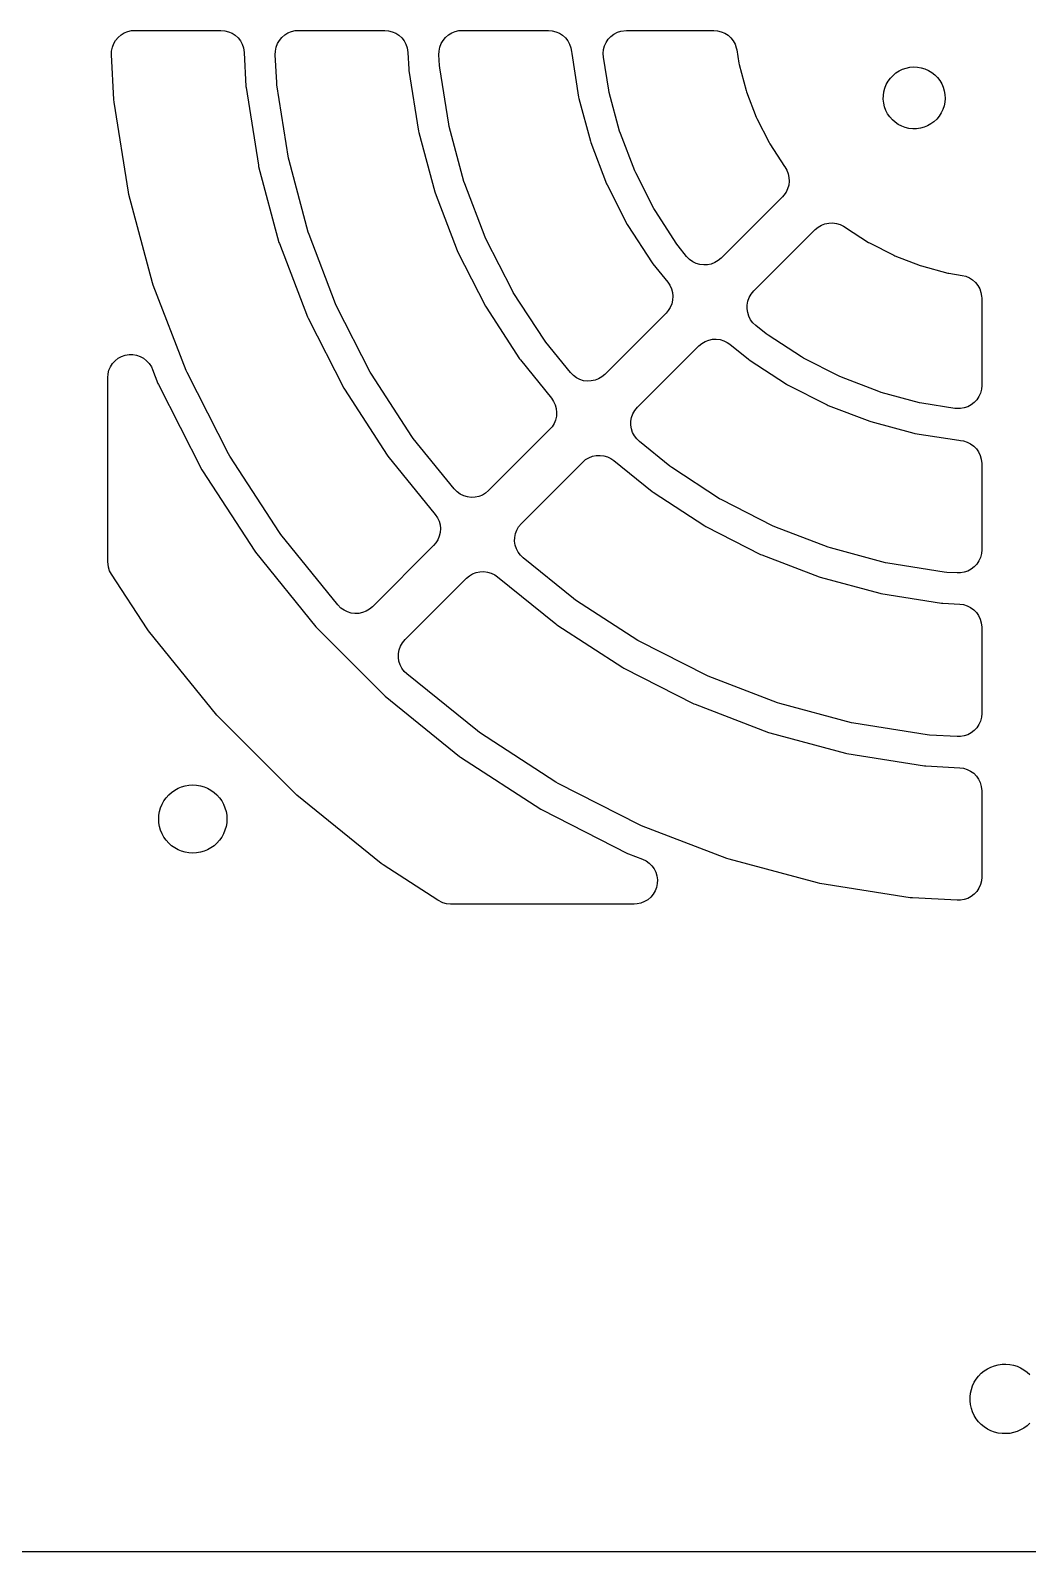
# Model space of a CAD drawing. Header units: metres. Extents: x -250 to 250, y -227 to 227.
# Drawn here: x -63 to 1.5, y -227.4 to -129 of the extents above; entities that cross this region are included whole.
import ezdxf

# ---------------------------------------------------------------- set-up
doc = ezdxf.new("R2010")
doc.units = ezdxf.units.M

msp = doc.modelspace()

# ---------------------------------------------------------------- linework, layer by layer
for p, q in [((-57.6121, -129.856), (-57.4877, -129.642)), ((-57.4877, -129.642), (-57.3297, -129.451)), ((-57.3297, -129.451), (-57.1424, -129.289)), ((-57.1424, -129.289), (-56.931, -129.16)), ((-56.931, -129.16), (-56.7012, -129.067)), ((-56.7012, -129.067), (-56.4593, -129.014)), ((-56.4593, -129.014), (-56.2574, -129)), ((-56.2574, -129), (-50.6782, -129)), ((-50.6782, -129), (-50.4313, -129.02)), ((-50.4313, -129.02), (-50.1911, -129.081)), ((-50.1911, -129.081), (-49.9642, -129.181)), ((-49.9642, -129.181), (-49.7568, -129.316)), ((-49.7568, -129.316), (-49.5746, -129.484)), ((-49.5746, -129.484), (-49.4224, -129.68)), ((-49.4224, -129.68), (-49.3045, -129.897)), ((-47.0288, -129.856), (-46.9044, -129.642)), ((-46.9044, -129.642), (-46.7463, -129.451)), ((-46.7463, -129.451), (-46.5591, -129.289)), ((-46.5591, -129.289), (-46.3477, -129.16)), ((-46.3477, -129.16), (-46.1179, -129.067)), ((-46.1179, -129.067), (-45.876, -129.014)), ((-45.876, -129.014), (-45.6741, -129)), ((-45.6741, -129), (-40.0948, -129)), ((-40.0948, -129), (-39.8479, -129.02)), ((-39.8479, -129.02), (-39.6078, -129.081)), ((-39.6078, -129.081), (-39.3809, -129.181)), ((-39.3809, -129.181), (-39.1735, -129.316)), ((-39.1735, -129.316), (-38.9912, -129.484)), ((-38.9912, -129.484), (-38.8391, -129.68)), ((-38.8391, -129.68), (-38.7212, -129.897)), ((-36.4455, -129.856), (-36.321, -129.642)), ((-36.321, -129.642), (-36.163, -129.451)), ((-36.163, -129.451), (-35.9757, -129.289)), ((-35.9757, -129.289), (-35.7643, -129.16)), ((-35.7643, -129.16), (-35.5345, -129.067)), ((-35.5345, -129.067), (-35.2926, -129.014)), ((-35.2926, -129.014), (-35.0907, -129)), ((-35.0907, -129), (-29.5115, -129)), ((-29.5115, -129), (-29.2646, -129.02)), ((-29.2646, -129.02), (-29.0244, -129.081)), ((-29.0244, -129.081), (-28.7976, -129.181)), ((-28.7976, -129.181), (-28.5902, -129.316)), ((-28.5902, -129.316), (-28.4079, -129.484)), ((-28.4079, -129.484), (-28.2557, -129.68)), ((-28.2557, -129.68), (-28.1378, -129.897)), ((-25.8773, -130.001), (-25.7759, -129.775)), ((-25.7759, -129.775), (-25.6387, -129.569)), ((-25.6387, -129.569), (-25.4694, -129.388)), ((-25.4694, -129.388), (-25.2727, -129.238)), ((-25.2727, -129.238), (-25.0538, -129.121)), ((-25.0538, -129.121), (-24.8189, -129.043)), ((-24.8189, -129.043), (-24.4627, -129)), ((-24.4627, -129), (-18.8217, -129)), ((-18.8217, -129), (-18.5748, -129.02)), ((-18.5748, -129.02), (-18.3346, -129.081)), ((-18.3346, -129.081), (-18.1077, -129.181)), ((-18.1077, -129.181), (-17.9003, -129.316)), ((-17.9003, -129.316), (-17.7181, -129.484)), ((-17.7181, -129.484), (-17.5659, -129.68)), ((-17.5659, -129.68), (-17.448, -129.897)), ((-57.7553, -130.579), (-57.7478, -130.331)), ((-57.6035, -133.475), (-57.7553, -130.579)), ((-57.7478, -130.331), (-57.6996, -130.088)), ((-57.6996, -130.088), (-57.6121, -129.856)), ((-49.3045, -129.897), (-49.2241, -130.132)), ((-49.2241, -130.132), (-49.1802, -130.421)), ((-49.1802, -130.421), (-49.0651, -132.617)), ((-47.172, -130.579), (-47.1645, -130.331)), ((-47.0782, -132.369), (-47.172, -130.579)), ((-47.1645, -130.331), (-47.1163, -130.088)), ((-47.1163, -130.088), (-47.0288, -129.856)), ((-38.7212, -129.897), (-38.6407, -130.132)), ((-38.6407, -130.132), (-38.5969, -130.421)), ((-38.5969, -130.421), (-38.5398, -131.511)), ((-36.5887, -130.578), (-36.5811, -130.331)), ((-36.5528, -131.263), (-36.5887, -130.578)), ((-36.5811, -130.331), (-36.533, -130.088)), ((-36.533, -130.088), (-36.4455, -129.856)), ((-28.1378, -129.897), (-28.0574, -130.132)), ((-28.0574, -130.132), (-28.0219, -130.366)), ((-28.0219, -130.366), (-28.0185, -130.366)), ((-28.0185, -130.366), (-28.0062, -130.483)), ((-28.0062, -130.483), (-27.5573, -133.317)), ((-25.9626, -130.488), (-25.9401, -130.241)), ((-25.9442, -130.735), (-25.9626, -130.488)), ((-25.6071, -132.863), (-25.9442, -130.735)), ((-25.9401, -130.241), (-25.8773, -130.001)), ((-17.448, -129.897), (-17.3676, -130.132)), ((-17.3676, -130.132), (-17.3401, -130.265)), ((-17.3401, -130.265), (-17.2052, -131.117)), ((-38.5398, -131.511), (-38.5316, -131.589)), ((-38.5316, -131.589), (-37.9094, -135.518)), ((-36.5364, -131.419), (-36.5528, -131.263)), ((-35.9592, -135.063), (-36.5364, -131.419)), ((-17.2052, -131.117), (-17.1889, -131.194)), ((-17.1889, -131.194), (-16.733, -132.895)), ((-7.23308, -131.906), (-7.04364, -131.749)), ((-7.04364, -131.749), (-6.83629, -131.616)), ((-6.83629, -131.616), (-6.6142, -131.509)), ((-6.6142, -131.509), (-6.38072, -131.431)), ((-6.38072, -131.431), (-6.1394, -131.382)), ((-6.1394, -131.382), (-5.89389, -131.363)), ((-5.89389, -131.363), (-5.6479, -131.375)), ((-5.6479, -131.375), (-5.40518, -131.416)), ((-5.40518, -131.416), (-5.1694, -131.487)), ((-5.1694, -131.487), (-4.94415, -131.587)), ((-4.94415, -131.587), (-4.73282, -131.713)), ((-4.73282, -131.713), (-4.53862, -131.865)), ((-49.0651, -132.617), (-49.0569, -132.695)), ((-49.0569, -132.695), (-48.2614, -137.718)), ((-47.0618, -132.525), (-47.0782, -132.369)), ((-46.3113, -137.264), (-47.0618, -132.525)), ((-7.82314, -132.965), (-7.75941, -132.728)), ((-7.75941, -132.728), (-7.66693, -132.499)), ((-7.66693, -132.499), (-7.5471, -132.284)), ((-7.5471, -132.284), (-7.40175, -132.085)), ((-7.40175, -132.085), (-7.23308, -131.906)), ((-4.53862, -131.865), (-4.3645, -132.039)), ((-4.3645, -132.039), (-4.21309, -132.233)), ((-4.21309, -132.233), (-4.0867, -132.444)), ((-4.0867, -132.444), (-3.98724, -132.669)), ((-3.98724, -132.669), (-3.91621, -132.905)), ((-57.5871, -133.632), (-57.6035, -133.475)), ((-56.6633, -139.464), (-57.5871, -133.632)), ((-27.5573, -133.317), (-27.5409, -133.394)), ((-27.5409, -133.394), (-26.7983, -136.166)), ((-25.5745, -133.016), (-25.6071, -132.863)), ((-24.9063, -135.51), (-25.5745, -133.016)), ((-16.733, -132.895), (-16.7086, -132.97)), ((-16.7086, -132.97), (-16.0773, -134.615)), ((-7.86095, -133.455), (-7.85716, -133.209)), ((-7.83446, -133.7), (-7.86095, -133.455)), ((-7.85716, -133.209), (-7.82314, -132.965)), ((-7.77808, -133.94), (-7.83446, -133.7)), ((-3.88226, -133.639), (-3.93123, -133.881)), ((-3.91621, -132.905), (-3.87469, -133.148)), ((-3.86333, -133.394), (-3.88226, -133.639)), ((-3.87469, -133.148), (-3.86333, -133.394)), ((-16.0773, -134.615), (-16.0453, -134.687)), ((-16.0453, -134.687), (-15.2455, -136.257)), ((-7.69267, -134.171), (-7.77808, -133.94)), ((-7.57953, -134.39), (-7.69267, -134.171)), ((-7.44037, -134.593), (-7.57953, -134.39)), ((-7.2773, -134.777), (-7.44037, -134.593)), ((-4.40599, -134.733), (-4.58539, -134.902)), ((-4.24869, -134.544), (-4.40599, -134.733)), ((-4.11584, -134.336), (-4.24869, -134.544)), ((-4.00949, -134.114), (-4.11584, -134.336)), ((-3.93123, -133.881), (-4.00949, -134.114)), ((-37.9094, -135.518), (-37.893, -135.595)), ((-37.893, -135.595), (-36.8637, -139.436)), ((-35.9265, -135.217), (-35.9592, -135.063)), ((-34.9717, -138.78), (-35.9265, -135.217)), ((-24.8578, -135.659), (-24.9063, -135.51)), ((-23.9326, -138.07), (-24.8578, -135.659)), ((-7.09279, -134.94), (-7.2773, -134.777)), ((-6.88963, -135.08), (-7.09279, -134.94)), ((-6.67093, -135.193), (-6.88963, -135.08)), ((-6.43997, -135.278), (-6.67093, -135.193)), ((-6.20027, -135.334), (-6.43997, -135.278)), ((-5.95546, -135.361), (-6.20027, -135.334)), ((-5.70924, -135.357), (-5.95546, -135.361)), ((-5.46536, -135.323), (-5.70924, -135.357)), ((-5.22751, -135.259), (-5.46536, -135.323)), ((-4.99928, -135.167), (-5.22751, -135.259)), ((-4.78416, -135.047), (-4.99928, -135.167)), ((-4.58539, -134.902), (-4.78416, -135.047)), ((-26.7983, -136.166), (-26.774, -136.241)), ((-26.774, -136.241), (-25.7456, -138.92)), ((-15.2455, -136.257), (-15.2061, -136.325)), ((-15.2061, -136.325), (-14.2466, -137.802)), ((-48.2614, -137.718), (-48.2451, -137.795)), ((-46.2786, -137.417), (-46.3113, -137.264)), ((-45.037, -142.051), (-46.2786, -137.417)), ((-48.2451, -137.795), (-46.929, -142.707)), ((-23.8688, -138.213), (-23.9326, -138.07)), ((-22.6967, -140.513), (-23.8688, -138.213)), ((-14.2466, -137.802), (-14.2324, -137.822)), ((-14.2324, -137.822), (-14.1039, -138.034)), ((-14.1039, -138.034), (-14.0119, -138.264)), ((-14.0119, -138.264), (-13.9591, -138.506)), ((-13.9591, -138.506), (-13.9468, -138.753)), ((-56.6307, -139.618), (-56.6633, -139.464)), ((-55.1024, -145.321), (-56.6307, -139.618)), ((-36.8637, -139.436), (-36.8393, -139.511)), ((-36.8393, -139.511), (-35.414, -143.224)), ((-34.9232, -138.93), (-34.9717, -138.78)), ((-33.601, -142.374), (-34.9232, -138.93)), ((-25.7456, -138.92), (-25.7137, -138.991)), ((-25.7137, -138.991), (-24.4109, -141.548)), ((-14.2935, -139.663), (-14.3854, -139.764)), ((-14.1512, -139.461), (-14.2935, -139.663)), ((-14.0442, -139.237), (-14.1512, -139.461)), ((-13.9755, -138.999), (-14.0442, -139.237)), ((-13.9468, -138.753), (-13.9755, -138.999)), ((-22.6181, -140.649), (-22.6967, -140.513)), ((-21.2121, -142.814), (-22.6181, -140.649)), ((-14.3854, -139.764), (-18.3502, -143.729)), ((-24.4109, -141.548), (-24.3717, -141.616)), ((-24.3717, -141.616), (-22.8087, -144.023)), ((-12.075, -141.725), (-11.8622, -141.598)), ((-11.8622, -141.598), (-11.6314, -141.508)), ((-11.6314, -141.508), (-11.3889, -141.458)), ((-11.3889, -141.458), (-11.1414, -141.447)), ((-11.1414, -141.447), (-10.8956, -141.478)), ((-10.8956, -141.478), (-10.6581, -141.549)), ((-10.6581, -141.549), (-10.4356, -141.657)), ((-10.4356, -141.657), (-10.3218, -141.732)), ((-44.9885, -142.2), (-45.037, -142.051)), ((-43.2693, -146.679), (-44.9885, -142.2)), ((-33.5371, -142.518), (-33.601, -142.374)), ((-31.8621, -145.805), (-33.5371, -142.518)), ((-16.2289, -145.85), (-12.264, -141.885)), ((-12.264, -141.885), (-12.075, -141.725)), ((-10.3218, -141.732), (-10.3024, -141.747)), ((-10.3024, -141.747), (-8.82471, -142.706)), ((-46.929, -142.707), (-46.9047, -142.782)), ((-46.9047, -142.782), (-45.0823, -147.529)), ((-35.414, -143.224), (-35.382, -143.296)), ((-35.382, -143.296), (-33.5763, -146.84)), ((-21.1198, -142.941), (-21.2121, -142.814)), ((-20.5766, -143.612), (-21.1198, -142.941)), ((-20.3803, -143.813), (-20.5766, -143.612)), ((-8.82471, -142.706), (-8.75652, -142.745)), ((-8.75652, -142.745), (-7.18683, -143.545)), ((-7.18683, -143.545), (-7.1151, -143.577)), ((-7.1151, -143.577), (-5.47032, -144.209)), ((-22.8087, -144.023), (-22.7626, -144.086)), ((-22.7626, -144.086), (-21.7982, -145.277)), ((-20.1787, -143.957), (-20.3803, -143.813)), ((-19.9561, -144.066), (-20.1787, -143.957)), ((-19.7187, -144.136), (-19.9561, -144.066)), ((-19.4729, -144.167), (-19.7187, -144.136)), ((-19.2254, -144.157), (-19.4729, -144.167)), ((-18.9829, -144.106), (-19.2254, -144.157)), ((-18.7521, -144.016), (-18.9829, -144.106)), ((-18.5393, -143.889), (-18.7521, -144.016)), ((-18.3502, -143.729), (-18.5393, -143.889)), ((-5.47032, -144.209), (-5.39542, -144.233)), ((-5.39542, -144.233), (-3.69386, -144.689)), ((-55.0539, -145.471), (-55.1024, -145.321)), ((-52.9377, -150.983), (-55.0539, -145.471)), ((-21.7982, -145.277), (-21.6588, -145.482)), ((-21.6588, -145.482), (-21.5549, -145.707)), ((-3.69386, -144.689), (-3.61696, -144.705)), ((-3.61696, -144.705), (-2.76534, -144.84)), ((-2.76534, -144.84), (-2.52469, -144.899)), ((-2.52469, -144.899), (-2.297, -144.997)), ((-2.297, -144.997), (-2.08849, -145.13)), ((-2.08849, -145.13), (-1.90485, -145.297)), ((-1.90485, -145.297), (-1.75107, -145.491)), ((-1.75107, -145.491), (-1.63136, -145.708)), ((-31.7836, -145.941), (-31.8621, -145.805)), ((-29.7742, -149.035), (-31.7836, -145.941)), ((-21.5549, -145.707), (-21.4894, -145.946)), ((-21.4799, -146.44), (-21.5361, -146.681)), ((-21.4894, -145.946), (-21.4642, -146.192)), ((-21.4642, -146.192), (-21.4799, -146.44)), ((-16.6605, -146.758), (-16.615, -146.515)), ((-16.615, -146.515), (-16.53, -146.282)), ((-16.53, -146.282), (-16.4079, -146.066)), ((-16.4079, -146.066), (-16.2289, -145.85)), ((-1.63136, -145.708), (-1.549, -145.941)), ((-1.549, -145.941), (-1.5062, -146.185)), ((-1.5062, -146.185), (-1.5, -146.322)), ((-1.5, -146.322), (-1.5, -151.963)), ((-45.0823, -147.529), (-45.0504, -147.601)), ((-43.2054, -146.822), (-43.2693, -146.679)), ((-41.0276, -151.097), (-43.2054, -146.822)), ((-33.5763, -146.84), (-33.5371, -146.908)), ((-33.5371, -146.908), (-31.3708, -150.244)), ((-21.9033, -147.282), (-25.8647, -151.243)), ((-21.7627, -147.12), (-21.9033, -147.282)), ((-21.6312, -146.91), (-21.7627, -147.12)), ((-21.5361, -146.681), (-21.6312, -146.91)), ((-16.6653, -147.006), (-16.6605, -146.758)), ((-16.6292, -147.251), (-16.6653, -147.006)), ((-16.5533, -147.487), (-16.6292, -147.251)), ((-16.4396, -147.707), (-16.5533, -147.487)), ((-45.0504, -147.601), (-42.7418, -152.132)), ((-16.2912, -147.905), (-16.4396, -147.707)), ((-16.1122, -148.077), (-16.2912, -147.905)), ((-15.4415, -148.62), (-16.1122, -148.077)), ((-29.6819, -149.162), (-29.7742, -149.035)), ((-28.0911, -151.127), (-29.6819, -149.162)), ((-23.7434, -153.365), (-19.782, -149.403)), ((-19.782, -149.403), (-19.5929, -149.243)), ((-19.5929, -149.243), (-19.3801, -149.116)), ((-19.3801, -149.116), (-19.1493, -149.026)), ((-19.1493, -149.026), (-18.9068, -148.975)), ((-18.9068, -148.975), (-18.6593, -148.965)), ((-18.6593, -148.965), (-18.4135, -148.996)), ((-18.4135, -148.996), (-18.1761, -149.067)), ((-18.1761, -149.067), (-17.9535, -149.175)), ((-17.9535, -149.175), (-17.7773, -149.298)), ((-17.7773, -149.298), (-16.5865, -150.263)), ((-15.3145, -148.712), (-15.4415, -148.62)), ((-13.1493, -150.118), (-15.3145, -148.712)), ((-57.6837, -150.541), (-57.5159, -150.359)), ((-57.5159, -150.359), (-57.3204, -150.206)), ((-57.3204, -150.206), (-57.1025, -150.088)), ((-57.1025, -150.088), (-56.8682, -150.008)), ((-56.8682, -150.008), (-56.6239, -149.967)), ((-56.6239, -149.967), (-56.3761, -149.967)), ((-56.3761, -149.967), (-56.1318, -150.008)), ((-56.1318, -150.008), (-55.8975, -150.088)), ((-55.8975, -150.088), (-55.6796, -150.206)), ((-55.6796, -150.206), (-55.4841, -150.359)), ((-55.4841, -150.359), (-55.3163, -150.541)), ((-31.3708, -150.244), (-31.3246, -150.307)), ((-31.3246, -150.307), (-29.3127, -152.792)), ((-16.5865, -150.263), (-16.523, -150.309)), ((-16.523, -150.309), (-14.1162, -151.872)), ((-13.0134, -150.197), (-13.1493, -150.118)), ((-10.713, -151.369), (-13.0134, -150.197)), ((-58, -151.462), (-57.9795, -151.215)), ((-58, -163.343), (-58, -151.462)), ((-57.9795, -151.215), (-57.9187, -150.975)), ((-57.9187, -150.975), (-57.8192, -150.748)), ((-57.8192, -150.748), (-57.6837, -150.541)), ((-55.3163, -150.541), (-55.1808, -150.748)), ((-55.1808, -150.748), (-55.0996, -150.925)), ((-55.0996, -150.925), (-54.7507, -151.834)), ((-52.8738, -151.127), (-52.9377, -150.983)), ((-50.193, -156.388), (-52.8738, -151.127)), ((-40.9491, -151.232), (-41.0276, -151.097)), ((-38.3363, -155.256), (-40.9491, -151.232)), ((-27.8948, -151.327), (-28.0911, -151.127)), ((-27.6932, -151.471), (-27.8948, -151.327)), ((-27.4706, -151.58), (-27.6932, -151.471)), ((-26.0537, -151.404), (-26.2666, -151.53)), ((-25.8647, -151.243), (-26.0537, -151.404)), ((-10.5695, -151.433), (-10.713, -151.369)), ((-8.15924, -152.358), (-10.5695, -151.433)), ((-54.7507, -151.834), (-54.7187, -151.905)), ((-54.7187, -151.905), (-51.9072, -157.423)), ((-42.7418, -152.132), (-42.7025, -152.2)), ((-42.7025, -152.2), (-39.9329, -156.464)), ((-27.2332, -151.651), (-27.4706, -151.58)), ((-26.9873, -151.681), (-27.2332, -151.651)), ((-26.7398, -151.671), (-26.9873, -151.681)), ((-26.4973, -151.62), (-26.7398, -151.671)), ((-26.2666, -151.53), (-26.4973, -151.62)), ((-14.1162, -151.872), (-14.0483, -151.911)), ((-14.0483, -151.911), (-11.4915, -153.214)), ((-8.00992, -152.406), (-8.15924, -152.358)), ((-5.51637, -153.074), (-8.00992, -152.406)), ((-1.58127, -152.45), (-1.68079, -152.677)), ((-1.52046, -152.21), (-1.58127, -152.45)), ((-1.5, -151.963), (-1.52046, -152.21)), ((-29.3127, -152.792), (-29.1732, -152.997)), ((-29.1732, -152.997), (-29.0694, -153.221)), ((-29.0694, -153.221), (-29.0039, -153.46)), ((-29.0039, -153.46), (-28.9787, -153.707)), ((-23.9224, -153.581), (-23.7434, -153.365)), ((-11.4915, -153.214), (-11.4198, -153.246)), ((-11.4198, -153.246), (-8.74074, -154.274)), ((-5.36279, -153.107), (-5.51637, -153.074)), ((-3.23465, -153.444), (-5.36279, -153.107)), ((-2.87613, -153.458), (-3.23465, -153.444)), ((-2.63177, -153.417), (-2.87613, -153.458)), ((-2.39746, -153.336), (-2.63177, -153.417)), ((-2.17958, -153.218), (-2.39746, -153.336)), ((-1.98409, -153.066), (-2.17958, -153.218)), ((-1.81628, -152.884), (-1.98409, -153.066)), ((-1.68079, -152.677), (-1.81628, -152.884)), ((-29.1457, -154.424), (-29.2772, -154.634)), ((-29.0506, -154.195), (-29.1457, -154.424)), ((-28.9944, -153.954), (-29.0506, -154.195)), ((-28.9787, -153.707), (-28.9944, -153.954)), ((-24.1797, -154.52), (-24.1749, -154.273)), ((-24.1749, -154.273), (-24.1295, -154.029)), ((-24.1295, -154.029), (-24.0445, -153.796)), ((-24.0445, -153.796), (-23.9224, -153.581)), ((-8.74074, -154.274), (-8.66583, -154.298)), ((-8.66583, -154.298), (-5.89426, -155.041)), ((-38.244, -155.383), (-38.3363, -155.256)), ((-35.6055, -158.641), (-38.244, -155.383)), ((-29.4178, -154.796), (-33.3792, -158.758)), ((-29.2772, -154.634), (-29.4178, -154.796)), ((-24.1437, -154.765), (-24.1797, -154.52)), ((-24.0677, -155.001), (-24.1437, -154.765)), ((-23.9541, -155.221), (-24.0677, -155.001)), ((-23.8057, -155.42), (-23.9541, -155.221)), ((-23.6267, -155.591), (-23.8057, -155.42)), ((-5.89426, -155.041), (-5.81731, -155.057)), ((-5.81731, -155.057), (-2.98299, -155.506)), ((-50.1145, -156.524), (-50.193, -156.388)), ((-21.6622, -157.182), (-23.6267, -155.591)), ((-2.98299, -155.506), (-2.866, -155.519)), ((-2.866, -155.519), (-2.86627, -155.521)), ((-2.86627, -155.521), (-2.67604, -155.547)), ((-2.67604, -155.547), (-2.43941, -155.62)), ((-2.43941, -155.62), (-2.21805, -155.731)), ((-2.21805, -155.731), (-2.01802, -155.878)), ((-2.01802, -155.878), (-1.84477, -156.055)), ((-1.84477, -156.055), (-1.70305, -156.258)), ((-1.70305, -156.258), (-1.59669, -156.482)), ((-46.8984, -161.477), (-50.1145, -156.524)), ((-39.9329, -156.464), (-39.8868, -156.528)), ((-39.8868, -156.528), (-36.8271, -160.306)), ((-31.2578, -160.879), (-27.2964, -156.918)), ((-27.2964, -156.918), (-27.1074, -156.758)), ((-27.1074, -156.758), (-26.8946, -156.631)), ((-26.8946, -156.631), (-26.6638, -156.541)), ((-26.6638, -156.541), (-26.4213, -156.49)), ((-26.4213, -156.49), (-26.1738, -156.48)), ((-26.1738, -156.48), (-25.928, -156.51)), ((-25.928, -156.51), (-25.6905, -156.581)), ((-25.6905, -156.581), (-25.468, -156.69)), ((-25.468, -156.69), (-25.2918, -156.813)), ((-25.2918, -156.813), (-22.8073, -158.825)), ((-21.5352, -157.274), (-21.6622, -157.182)), ((-18.4409, -159.284), (-21.5352, -157.274)), ((-1.59669, -156.482), (-1.52863, -156.72)), ((-1.52863, -156.72), (-1.5, -157.011)), ((-1.5, -157.011), (-1.5, -162.591)), ((-51.9072, -157.423), (-51.868, -157.491)), ((-51.868, -157.491), (-48.495, -162.685)), ((-35.4093, -158.842), (-35.6055, -158.641)), ((-35.2076, -158.986), (-35.4093, -158.842)), ((-34.9851, -159.095), (-35.2076, -158.986)), ((-34.7476, -159.165), (-34.9851, -159.095)), ((-34.5018, -159.196), (-34.7476, -159.165)), ((-34.2543, -159.186), (-34.5018, -159.196)), ((-34.0118, -159.135), (-34.2543, -159.186)), ((-33.781, -159.045), (-34.0118, -159.135)), ((-33.5682, -158.918), (-33.781, -159.045)), ((-33.3792, -158.758), (-33.5682, -158.918)), ((-22.8073, -158.825), (-22.7437, -158.871)), ((-22.7437, -158.871), (-19.408, -161.037)), ((-18.305, -159.362), (-18.4409, -159.284)), ((-15.0176, -161.037), (-18.305, -159.362)), ((-36.8271, -160.306), (-36.6877, -160.511)), ((-36.6877, -160.511), (-36.5838, -160.736)), ((-36.5838, -160.736), (-36.5184, -160.975)), ((-36.5184, -160.975), (-36.4931, -161.221)), ((-36.4931, -161.221), (-36.5089, -161.469)), ((-31.6439, -161.544), (-31.559, -161.311)), ((-31.559, -161.311), (-31.4369, -161.095)), ((-31.4369, -161.095), (-31.2578, -160.879)), ((-19.408, -161.037), (-19.34, -161.076)), ((-19.34, -161.076), (-15.796, -162.882)), ((-14.8742, -161.101), (-15.0176, -161.037)), ((-11.4297, -162.423), (-14.8742, -161.101)), ((-46.8061, -161.604), (-46.8984, -161.477)), ((-43.12, -166.156), (-46.8061, -161.604)), ((-36.9322, -162.311), (-40.8936, -166.272)), ((-36.7916, -162.149), (-36.9322, -162.311)), ((-36.6601, -161.939), (-36.7916, -162.149)), ((-36.565, -161.71), (-36.6601, -161.939)), ((-36.5089, -161.469), (-36.565, -161.71)), ((-31.6942, -162.035), (-31.6894, -161.787)), ((-31.6581, -162.28), (-31.6942, -162.035)), ((-31.6894, -161.787), (-31.6439, -161.544)), ((-31.5822, -162.516), (-31.6581, -162.28)), ((-48.495, -162.685), (-48.4489, -162.749)), ((-48.4489, -162.749), (-44.5514, -167.562)), ((-31.4685, -162.736), (-31.5822, -162.516)), ((-31.3201, -162.934), (-31.4685, -162.736)), ((-31.1411, -163.106), (-31.3201, -162.934)), ((-27.8829, -165.744), (-31.1411, -163.106)), ((-15.796, -162.882), (-15.7243, -162.914)), ((-15.7243, -162.914), (-12.0112, -164.339)), ((-11.2803, -162.472), (-11.4297, -162.423)), ((-7.71677, -163.427), (-11.2803, -162.472)), ((-1.58127, -163.078), (-1.68079, -163.305)), ((-1.52046, -162.838), (-1.58127, -163.078)), ((-1.5, -162.591), (-1.52046, -162.838)), ((-57.9551, -163.707), (-58, -163.343)), ((-57.8753, -163.941), (-57.9551, -163.707)), ((-57.758, -164.159), (-57.8753, -163.941)), ((-55.4605, -167.697), (-57.758, -164.159)), ((-34.8109, -164.432), (-34.6219, -164.272)), ((-34.6219, -164.272), (-34.409, -164.145)), ((-34.409, -164.145), (-34.1783, -164.055)), ((-34.1783, -164.055), (-33.9358, -164.004)), ((-33.9358, -164.004), (-33.6883, -163.994)), ((-33.6883, -163.994), (-33.4424, -164.025)), ((-33.4424, -164.025), (-33.205, -164.095)), ((-33.205, -164.095), (-32.9824, -164.204)), ((-32.9824, -164.204), (-32.8063, -164.327)), ((-7.56319, -163.459), (-7.71677, -163.427)), ((-3.91898, -164.036), (-7.56319, -163.459)), ((-3.76282, -164.053), (-3.91898, -164.036)), ((-3.07849, -164.089), (-3.76282, -164.053)), ((-2.87613, -164.086), (-3.07849, -164.089)), ((-2.63177, -164.045), (-2.87613, -164.086)), ((-2.39746, -163.964), (-2.63177, -164.045)), ((-2.17958, -163.846), (-2.39746, -163.964)), ((-1.98409, -163.694), (-2.17958, -163.846)), ((-1.81628, -163.512), (-1.98409, -163.694)), ((-1.68079, -163.305), (-1.81628, -163.512)), ((-38.7723, -168.394), (-34.8109, -164.432)), ((-32.8063, -164.327), (-29.0279, -167.387)), ((-12.0112, -164.339), (-11.9363, -164.364)), ((-11.9363, -164.364), (-8.09465, -165.393)), ((-42.9237, -166.356), (-43.12, -166.156)), ((-27.7558, -165.836), (-27.8829, -165.744)), ((-23.7325, -168.449), (-27.7558, -165.836)), ((-8.09465, -165.393), (-8.0177, -165.409)), ((-8.0177, -165.409), (-4.08925, -166.032)), ((-4.08925, -166.032), (-4.0112, -166.04)), ((-4.0112, -166.04), (-2.92149, -166.097)), ((-2.92149, -166.097), (-2.67601, -166.13)), ((-2.67601, -166.13), (-2.43936, -166.204)), ((-2.43936, -166.204), (-2.218, -166.315)), ((-42.7221, -166.5), (-42.9237, -166.356)), ((-42.4995, -166.609), (-42.7221, -166.5)), ((-42.2621, -166.68), (-42.4995, -166.609)), ((-42.0162, -166.71), (-42.2621, -166.68)), ((-41.7687, -166.7), (-42.0162, -166.71)), ((-41.5262, -166.649), (-41.7687, -166.7)), ((-41.2955, -166.559), (-41.5262, -166.649)), ((-41.0826, -166.432), (-41.2955, -166.559)), ((-40.8936, -166.272), (-41.0826, -166.432)), ((-2.218, -166.315), (-2.01799, -166.461)), ((-2.01799, -166.461), (-1.84476, -166.638)), ((-1.84476, -166.638), (-1.70303, -166.841)), ((-1.70303, -166.841), (-1.59668, -167.065)), ((-1.59668, -167.065), (-1.52863, -167.303)), ((-55.3682, -167.824), (-55.4605, -167.697)), ((-50.9548, -173.274), (-55.3682, -167.824)), ((-44.5514, -167.562), (-44.4989, -167.62)), ((-44.4989, -167.62), (-40.1199, -171.999)), ((-29.0279, -167.387), (-28.9644, -167.433)), ((-28.9644, -167.433), (-24.6995, -170.203)), ((-1.52863, -167.303), (-1.5, -167.595)), ((-1.5, -167.595), (-1.5, -173.174)), ((-39.2038, -169.302), (-39.1584, -169.058)), ((-39.1584, -169.058), (-39.0734, -168.825)), ((-39.0734, -168.825), (-38.9513, -168.61)), ((-38.9513, -168.61), (-38.7723, -168.394)), ((-23.5965, -168.528), (-23.7325, -168.449)), ((-19.3223, -170.705), (-23.5965, -168.528)), ((-39.2086, -169.549), (-39.2038, -169.302)), ((-39.1726, -169.794), (-39.2086, -169.549)), ((-39.0966, -170.03), (-39.1726, -169.794)), ((-38.983, -170.25), (-39.0966, -170.03)), ((-38.8346, -170.449), (-38.983, -170.25)), ((-38.6556, -170.62), (-38.8346, -170.449)), ((-34.1036, -174.306), (-38.6556, -170.62)), ((-24.6995, -170.203), (-24.6316, -170.242)), ((-24.6316, -170.242), (-20.1008, -172.55)), ((-19.1789, -170.769), (-19.3223, -170.705)), ((-14.7001, -172.489), (-19.1789, -170.769)), ((-40.1199, -171.999), (-40.0616, -172.051)), ((-40.0616, -172.051), (-35.2486, -175.949)), ((-20.1008, -172.55), (-20.029, -172.582)), ((-20.029, -172.582), (-15.2816, -174.405)), ((-14.5508, -172.537), (-14.7001, -172.489)), ((-9.91716, -173.779), (-14.5508, -172.537)), ((-50.8497, -173.391), (-50.9548, -173.274)), ((-45.8911, -178.35), (-50.8497, -173.391)), ((-9.76358, -173.811), (-9.91716, -173.779)), ((-5.02524, -174.562), (-9.76358, -173.811)), ((-1.81628, -174.095), (-1.98409, -174.278)), ((-1.68079, -173.888), (-1.81628, -174.095)), ((-1.58127, -173.661), (-1.68079, -173.888)), ((-1.52046, -173.421), (-1.58127, -173.661)), ((-1.5, -173.174), (-1.52046, -173.421)), ((-33.9766, -174.398), (-34.1036, -174.306)), ((-29.0243, -177.614), (-33.9766, -174.398)), ((-15.2816, -174.405), (-15.2067, -174.429)), ((-15.2067, -174.429), (-10.2951, -175.745)), ((-4.86909, -174.578), (-5.02524, -174.562)), ((-3.07851, -174.672), (-4.86909, -174.578)), ((-2.87613, -174.669), (-3.07851, -174.672)), ((-2.63177, -174.628), (-2.87613, -174.669)), ((-2.39746, -174.548), (-2.63177, -174.628)), ((-2.17958, -174.43), (-2.39746, -174.548)), ((-1.98409, -174.278), (-2.17958, -174.43)), ((-35.2486, -175.949), (-35.1852, -175.995)), ((-35.1852, -175.995), (-29.9912, -179.368)), ((-10.2951, -175.745), (-10.2181, -175.761)), ((-10.2181, -175.761), (-5.1955, -176.557)), ((-5.1955, -176.557), (-5.11745, -176.565)), ((-5.11745, -176.565), (-2.92149, -176.68)), ((-2.92149, -176.68), (-2.67601, -176.714)), ((-2.67601, -176.714), (-2.43936, -176.787)), ((-2.43936, -176.787), (-2.21802, -176.898)), ((-2.21802, -176.898), (-2.01799, -177.044)), ((-2.01799, -177.044), (-1.84476, -177.221)), ((-53.6723, -178.134), (-53.456, -178.015)), ((-53.456, -178.015), (-53.2278, -177.92)), ((-53.2278, -177.92), (-52.9903, -177.852)), ((-52.9903, -177.852), (-52.7467, -177.81)), ((-52.7467, -177.81), (-52.5, -177.797)), ((-52.5, -177.797), (-52.2533, -177.81)), ((-52.2533, -177.81), (-52.0097, -177.852)), ((-52.0097, -177.852), (-51.7722, -177.92)), ((-51.7722, -177.92), (-51.5439, -178.015)), ((-51.5439, -178.015), (-51.3277, -178.134)), ((-28.8883, -177.693), (-29.0243, -177.614)), ((-23.6268, -180.374), (-28.8883, -177.693)), ((-1.84476, -177.221), (-1.70303, -177.425)), ((-1.70303, -177.425), (-1.59669, -177.648)), ((-1.59669, -177.648), (-1.52863, -177.887)), ((-1.52863, -177.887), (-1.5, -178.178)), ((-54.4852, -179.044), (-54.3657, -178.828)), ((-54.3657, -178.828), (-54.2227, -178.626)), ((-54.2227, -178.626), (-54.0581, -178.442)), ((-54.0581, -178.442), (-53.8738, -178.277)), ((-53.8738, -178.277), (-53.6723, -178.134)), ((-51.3277, -178.134), (-51.1262, -178.277)), ((-51.1262, -178.277), (-50.9419, -178.442)), ((-50.9419, -178.442), (-50.7773, -178.626)), ((-50.7773, -178.626), (-50.6343, -178.828)), ((-50.6343, -178.828), (-50.5147, -179.044)), ((-45.7745, -178.455), (-45.8911, -178.35)), ((-40.3243, -182.868), (-45.7745, -178.455)), ((-1.5, -178.178), (-1.5, -183.757)), ((-54.7035, -180), (-54.6896, -179.753)), ((-54.6896, -180.247), (-54.7035, -180)), ((-54.6896, -179.753), (-54.6482, -179.51)), ((-54.6482, -179.51), (-54.5798, -179.272)), ((-54.5798, -179.272), (-54.4852, -179.044)), ((-50.5147, -179.044), (-50.4202, -179.272)), ((-50.4202, -179.272), (-50.3518, -179.51)), ((-50.3518, -179.51), (-50.3104, -179.753)), ((-50.3104, -179.753), (-50.2965, -180)), ((-50.2965, -180), (-50.3104, -180.247)), ((-29.9912, -179.368), (-29.9233, -179.407)), ((-29.9233, -179.407), (-24.4054, -182.219)), ((-54.6482, -180.49), (-54.6896, -180.247)), ((-54.5798, -180.728), (-54.6482, -180.49)), ((-54.4852, -180.956), (-54.5798, -180.728)), ((-54.3657, -181.172), (-54.4852, -180.956)), ((-50.5147, -180.956), (-50.6343, -181.172)), ((-50.4202, -180.728), (-50.5147, -180.956)), ((-50.3518, -180.49), (-50.4202, -180.728)), ((-50.3104, -180.247), (-50.3518, -180.49)), ((-23.4834, -180.438), (-23.6268, -180.374)), ((-17.9705, -182.554), (-23.4834, -180.438)), ((-54.2227, -181.374), (-54.3657, -181.172)), ((-54.0581, -181.558), (-54.2227, -181.374)), ((-53.8738, -181.723), (-54.0581, -181.558)), ((-53.6723, -181.866), (-53.8738, -181.723)), ((-53.456, -181.985), (-53.6723, -181.866)), ((-53.2278, -182.08), (-53.456, -181.985)), ((-51.5439, -181.985), (-51.7722, -182.08)), ((-51.3277, -181.866), (-51.5439, -181.985)), ((-51.1262, -181.723), (-51.3277, -181.866)), ((-50.9419, -181.558), (-51.1262, -181.723)), ((-50.7773, -181.374), (-50.9419, -181.558)), ((-50.6343, -181.172), (-50.7773, -181.374)), ((-52.9903, -182.148), (-53.2278, -182.08)), ((-52.7467, -182.19), (-52.9903, -182.148)), ((-52.5, -182.203), (-52.7467, -182.19)), ((-52.2533, -182.19), (-52.5, -182.203)), ((-52.0097, -182.148), (-52.2533, -182.19)), ((-51.7722, -182.08), (-52.0097, -182.148)), ((-40.1973, -182.961), (-40.3243, -182.868)), ((-36.6595, -185.258), (-40.1973, -182.961)), ((-24.4054, -182.219), (-24.3336, -182.251)), ((-24.3336, -182.251), (-23.4246, -182.6)), ((-23.4246, -182.6), (-23.2014, -182.707)), ((-23.2014, -182.707), (-22.999, -182.85)), ((-22.999, -182.85), (-22.8228, -183.024)), ((-17.8212, -182.602), (-17.9705, -182.554)), ((-12.1176, -184.131), (-17.8212, -182.602)), ((-22.8228, -183.024), (-22.6778, -183.225)), ((-22.6778, -183.225), (-22.5677, -183.447)), ((-22.5677, -183.447), (-22.4958, -183.684)), ((-22.4958, -183.684), (-22.4638, -183.93)), ((-22.4638, -183.93), (-22.4726, -184.177)), ((-1.5, -183.757), (-1.52046, -184.004)), ((-22.7366, -184.865), (-22.8956, -185.055)), ((-22.6109, -184.651), (-22.7366, -184.865)), ((-22.5221, -184.42), (-22.6109, -184.651)), ((-22.4726, -184.177), (-22.5221, -184.42)), ((-11.964, -184.163), (-12.1176, -184.131)), ((-6.1315, -185.087), (-11.964, -184.163)), ((-1.98409, -184.861), (-2.17958, -185.013)), ((-1.81628, -184.679), (-1.98409, -184.861)), ((-1.68079, -184.471), (-1.81628, -184.679)), ((-1.58127, -184.244), (-1.68079, -184.471)), ((-1.52046, -184.004), (-1.58127, -184.244)), ((-36.3296, -185.419), (-36.6595, -185.258)), ((-36.0894, -185.48), (-36.3296, -185.419)), ((-35.8425, -185.5), (-36.0894, -185.48)), ((-23.9621, -185.5), (-35.8425, -185.5)), ((-23.7684, -185.487), (-23.9621, -185.5)), ((-23.5262, -185.435), (-23.7684, -185.487)), ((-23.2959, -185.344), (-23.5262, -185.435)), ((-23.0838, -185.216), (-23.2959, -185.344)), ((-22.8956, -185.055), (-23.0838, -185.216)), ((-5.97536, -185.104), (-6.1315, -185.087)), ((-3.07851, -185.255), (-5.97536, -185.104)), ((-2.87613, -185.252), (-3.07851, -185.255)), ((-2.63177, -185.211), (-2.87613, -185.252)), ((-2.39746, -185.131), (-2.63177, -185.211)), ((-2.17958, -185.013), (-2.39746, -185.131)), ((-1.125, -215.551), (-0.90381, -215.44)), ((-0.90381, -215.44), (-0.67165, -215.353)), ((-0.67165, -215.353), (-0.43134, -215.292)), ((-0.43134, -215.292), (-0.18579, -215.258)), ((-0.18579, -215.258), (0.062, -215.251)), ((0.062, -215.251), (0.30904, -215.271)), ((0.30904, -215.271), (0.55234, -215.319)), ((0.55234, -215.319), (0.78892, -215.393)), ((0.78892, -215.393), (1.01595, -215.492)), ((-1.97881, -216.429), (-1.849, -216.218)), ((-1.849, -216.218), (-1.69673, -216.022)), ((-1.69673, -216.022), (-1.52388, -215.845)), ((-1.52388, -215.845), (-1.33252, -215.687)), ((-1.33252, -215.687), (-1.125, -215.551)), ((1.01595, -215.492), (1.23062, -215.616)), ((1.23062, -215.616), (1.43037, -215.763)), ((1.43037, -215.763), (1.61275, -215.931)), ((-2.24658, -217.376), (-2.2193, -217.13)), ((-2.24658, -217.624), (-2.24658, -217.376)), ((-2.2193, -217.13), (-2.1651, -216.888)), ((-2.1651, -216.888), (-2.08461, -216.653)), ((-2.08461, -216.653), (-1.97881, -216.429)), ((-2.2193, -217.87), (-2.24658, -217.624)), ((-2.1651, -218.112), (-2.2193, -217.87)), ((-2.08461, -218.347), (-2.1651, -218.112)), ((-1.97881, -218.571), (-2.08461, -218.347)), ((-1.849, -218.782), (-1.97881, -218.571)), ((-1.69673, -218.978), (-1.849, -218.782)), ((-1.52388, -219.155), (-1.69673, -218.978)), ((-1.33252, -219.313), (-1.52388, -219.155)), ((-1.125, -219.449), (-1.33252, -219.313)), ((1.43037, -219.237), (1.23062, -219.384)), ((1.61275, -219.069), (1.43037, -219.237)), ((-0.90381, -219.56), (-1.125, -219.449)), ((-0.67165, -219.647), (-0.90381, -219.56)), ((-0.43134, -219.708), (-0.67165, -219.647)), ((-0.18579, -219.742), (-0.43134, -219.708)), ((0.062, -219.749), (-0.18579, -219.742)), ((0.30904, -219.729), (0.062, -219.749)), ((0.55234, -219.681), (0.30904, -219.729)), ((0.78892, -219.607), (0.55234, -219.681)), ((1.01595, -219.508), (0.78892, -219.607)), ((1.23062, -219.384), (1.01595, -219.508)), ((-244.875, -227.375), (244.875, -227.375))]:
    msp.add_line(p, q)

doc.saveas('drawing.dxf')
